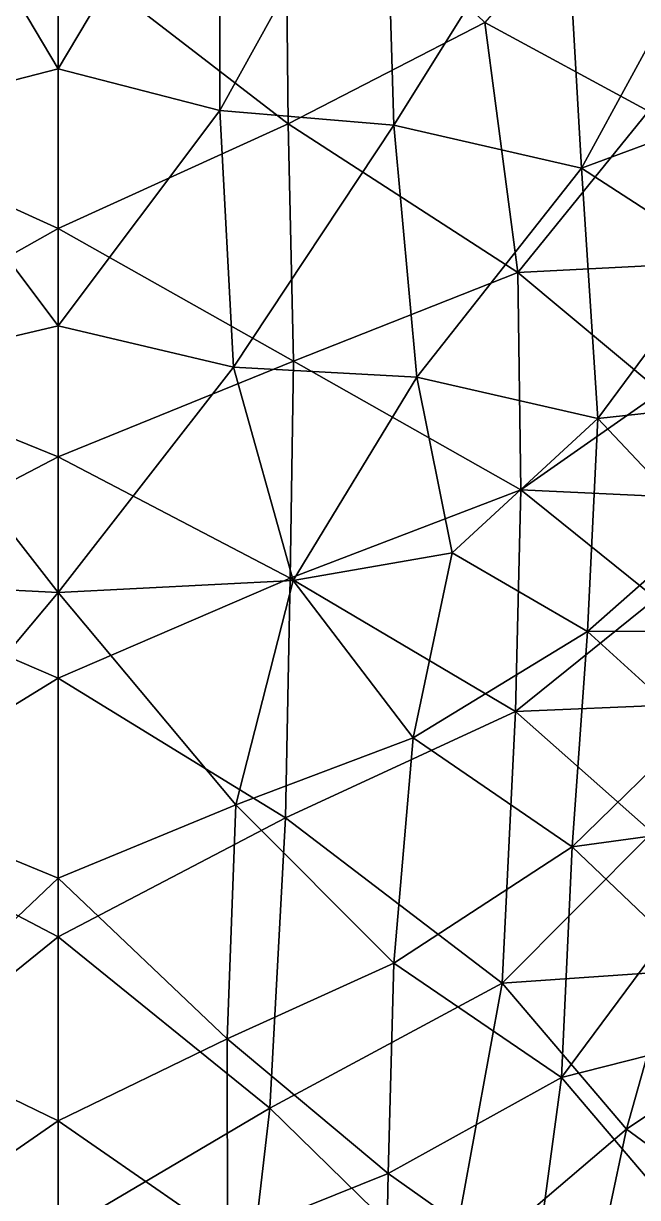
# Model space of a CAD drawing. Extents: x -4.7 to 4.7, y -9.2 to 22.6.
# Drawn here: x -0.094 to 1.579, y -1.198 to 2.002 of the extents above; entities that cross this region are included whole.
import ezdxf

# ---------------------------------------------------------------- set-up
doc = ezdxf.new("R2010")
doc.units = 0
doc.layers.add('BL_WHALE$LWO', color=1, linetype='CONTINUOUS')

msp = doc.modelspace()

# ---------------------------------------------------------------- linework, layer by layer
at = {"layer": 'BL_WHALE$LWO'}
for points in [[(0, 1.87836, -2.99952), (-0.439606, 2.61788, -2.89045), (0, 2.79785, -3.01364)], [(0.439606, 2.61788, -2.89045), (0, 1.87836, -2.99952), (0, 2.79785, -3.01364)], [(0, 1.87836, -2.99952), (-0.440623, 1.76549, -2.88898), (-0.439606, 2.61788, -2.89045)], [(0.440623, 1.76549, -2.88898), (0, 1.87836, -2.99952), (0.439606, 2.61788, -2.89045)], [(0.889738, 2.57602, -2.66434), (0.440623, 1.76549, -2.88898), (0.439606, 2.61788, -2.89045)], [(0.889738, 2.57602, -2.66434), (0.915491, 1.72539, -2.67911), (0.440623, 1.76549, -2.88898)], [(1.37707, 2.4656, -2.31684), (0.915491, 1.72539, -2.67911), (0.889738, 2.57602, -2.66434)], [(1.62944, 2.54038, 1.52435), (1.16287, 2.00468, 1.85983), (1.60867, 1.76325, 1.60717)], [(-0.627441, 1.72885, 2.00214), (0, 2.21276, 2.05761), (-0.619407, 2.5248, 2.00841)], [(0, 2.21276, 2.05761), (0.627441, 1.72885, 2.00214), (0.619407, 2.5248, 2.00841)], [(0.627441, 1.72885, 2.00214), (1.16287, 2.00468, 1.85983), (0.619407, 2.5248, 2.00841)], [(1.4266, 1.60754, -2.35856), (0.915491, 1.72539, -2.67911), (1.37707, 2.4656, -2.31684)], [(1.71207, 2.13218, -2.03964), (1.4266, 1.60754, -2.35856), (1.37707, 2.4656, -2.31684)], [(0, 1.44385, 2.04079), (0, 2.21276, 2.05761), (-0.627441, 1.72885, 2.00214)], [(0, 2.21276, 2.05761), (0, 1.44385, 2.04079), (0.627441, 1.72885, 2.00214)], [(1.71207, 2.13218, -2.03964), (1.77766, 1.73768, -2.03551), (1.4266, 1.60754, -2.35856)], [(1.2526, 1.32379, 1.82002), (1.16287, 2.00468, 1.85983), (0.627441, 1.72885, 2.00214)], [(1.60867, 1.76325, 1.60717), (1.16287, 2.00468, 1.85983), (1.2526, 1.32379, 1.82002)], [(0, 1.87836, -2.99952), (0, 1.17818, -2.98221), (-0.440623, 1.76549, -2.88898)], [(0, 1.17818, -2.98221), (0, 1.87836, -2.99952), (0.440623, 1.76549, -2.88898)], [(-0.440623, 1.76549, -2.88898), (0, 1.17818, -2.98221), (-0.47793, 1.06561, -2.87195)], [(0, 1.17818, -2.98221), (0.440623, 1.76549, -2.88898), (0.47793, 1.06561, -2.87195)], [(0.440623, 1.76549, -2.88898), (0.915491, 1.72539, -2.67911), (0.47793, 1.06561, -2.87195)], [(1.60867, 1.76325, 1.60717), (1.2526, 1.32379, 1.82002), (1.6952, 1.34655, 1.55688)], [(0, 1.44385, 2.04079), (-0.627441, 1.72885, 2.00214), (-0.641518, 1.08135, 1.97786)], [(0.627441, 1.72885, 2.00214), (0, 1.44385, 2.04079), (0.641518, 1.08135, 1.97786)], [(0.627441, 1.72885, 2.00214), (0.641518, 1.08135, 1.97786), (1.2526, 1.32379, 1.82002)], [(1.79777, 1.36676, -2.03812), (1.4266, 1.60754, -2.35856), (1.77766, 1.73768, -2.03551)], [(0.47793, 1.06561, -2.87195), (0.915491, 1.72539, -2.67911), (0.978139, 1.0378, -2.6642)], [(0.978139, 1.0378, -2.6642), (0.915491, 1.72539, -2.67911), (1.4266, 1.60754, -2.35856)], [(0.978139, 1.0378, -2.6642), (1.4266, 1.60754, -2.35856), (1.47109, 0.925927, -2.35009)], [(1.4266, 1.60754, -2.35856), (1.79777, 1.36676, -2.03812), (1.47109, 0.925927, -2.35009)], [(0, 1.44385, 2.04079), (-0.641518, 1.08135, 1.97786), (0, 0.820989, 2.02003)], [(0.641518, 1.08135, 1.97786), (0, 1.44385, 2.04079), (0, 0.820989, 2.02003)], [(1.6952, 1.34655, 1.55688), (1.2526, 1.32379, 1.82002), (1.64282, 0.998088, 1.60026)], [(1.79777, 1.36676, -2.03812), (1.88183, 0.969756, -1.94602), (1.47109, 0.925927, -2.35009)], [(0.641518, 1.08135, 1.97786), (1.26105, 0.731268, 1.79985), (1.2526, 1.32379, 1.82002)], [(1.2526, 1.32379, 1.82002), (1.26105, 0.731268, 1.79985), (1.64282, 0.998088, 1.60026)], [(0, 0.450897, -2.92262), (-0.47793, 1.06561, -2.87195), (0, 1.17818, -2.98221)], [(0.47793, 1.06561, -2.87195), (0, 0.450897, -2.92262), (0, 1.17818, -2.98221)], [(-0.632374, 0.490208, 1.95948), (0, 0.820989, 2.02003), (-0.641518, 1.08135, 1.97786)], [(0, 0.450897, -2.92262), (-0.640969, 0.484173, -2.78818), (-0.47793, 1.06561, -2.87195)], [(0, 0.820989, 2.02003), (0.632374, 0.490208, 1.95948), (0.641518, 1.08135, 1.97786)], [(0.640969, 0.484173, -2.78818), (0, 0.450897, -2.92262), (0.47793, 1.06561, -2.87195)], [(0.978139, 1.0378, -2.6642), (0.640969, 0.484173, -2.78818), (0.47793, 1.06561, -2.87195)], [(0.632374, 0.490208, 1.95948), (1.26105, 0.731268, 1.79985), (0.641518, 1.08135, 1.97786)], [(0.978139, 1.0378, -2.6642), (1.07392, 0.558892, -2.59669), (0.640969, 0.484173, -2.78818)], [(1.47109, 0.925927, -2.35009), (1.07392, 0.558892, -2.59669), (0.978139, 1.0378, -2.6642)], [(1.64282, 0.998088, 1.60026), (1.26105, 0.731268, 1.79985), (1.687, 0.710659, 1.56875)], [(1.75689, 0.621801, -2.0504), (1.47109, 0.925927, -2.35009), (1.88183, 0.969756, -1.94602)], [(1.44264, 0.344854, -2.30385), (1.07392, 0.558892, -2.59669), (1.47109, 0.925927, -2.35009)], [(1.75689, 0.621801, -2.0504), (1.44264, 0.344854, -2.30385), (1.47109, 0.925927, -2.35009)], [(0, 0.217202, 2.00233), (0, 0.820989, 2.02003), (-0.632374, 0.490208, 1.95948)], [(0, 0.820989, 2.02003), (0, 0.217202, 2.00233), (0.632374, 0.490208, 1.95948)], [(1.24704, 0.127037, 1.78752), (1.26105, 0.731268, 1.79985), (0.632374, 0.490208, 1.95948)], [(1.62882, 0.434529, 1.60284), (1.26105, 0.731268, 1.79985), (1.24704, 0.127037, 1.78752)], [(1.687, 0.710659, 1.56875), (1.26105, 0.731268, 1.79985), (1.62882, 0.434529, 1.60284)], [(1.75689, 0.621801, -2.0504), (1.78486, 0.345344, -1.96939), (1.44264, 0.344854, -2.30385)], [(0.640969, 0.484173, -2.78818), (1.07392, 0.558892, -2.59669), (0.967432, 0.055142, -2.58565)], [(0.967432, 0.055142, -2.58565), (1.07392, 0.558892, -2.59669), (1.44264, 0.344854, -2.30385)], [(0, 0.450897, -2.92262), (-0.484408, -0.127772, -2.77281), (-0.640969, 0.484173, -2.78818)], [(0, 0.217202, 2.00233), (-0.632374, 0.490208, 1.95948), (-0.619464, -0.162939, 1.94136)], [(0.632374, 0.490208, 1.95948), (0, 0.217202, 2.00233), (0.619464, -0.162939, 1.94136)], [(0.484408, -0.127772, -2.77281), (0, 0.450897, -2.92262), (0.640969, 0.484173, -2.78818)], [(0.967432, 0.055142, -2.58565), (0.484408, -0.127772, -2.77281), (0.640969, 0.484173, -2.78818)], [(0.632374, 0.490208, 1.95948), (0.619464, -0.162939, 1.94136), (1.24704, 0.127037, 1.78752)], [(0, 0.450897, -2.92262), (0, -0.328195, -2.86854), (-0.484408, -0.127772, -2.77281)], [(0, -0.328195, -2.86854), (0, 0.450897, -2.92262), (0.484408, -0.127772, -2.77281)], [(1.62882, 0.434529, 1.60284), (1.24704, 0.127037, 1.78752), (1.67668, 0.144901, 1.56737)], [(0.967432, 0.055142, -2.58565), (1.44264, 0.344854, -2.30385), (1.40091, -0.242176, -2.23479)], [(1.44264, 0.344854, -2.30385), (1.73274, 0.081139, -1.97111), (1.40091, -0.242176, -2.23479)], [(1.73274, 0.081139, -1.97111), (1.44264, 0.344854, -2.30385), (1.78486, 0.345344, -1.96939)], [(0, 0.217202, 2.00233), (-0.619464, -0.162939, 1.94136), (0, -0.487332, 1.98203)], [(0.619464, -0.162939, 1.94136), (0, 0.217202, 2.00233), (0, -0.487332, 1.98203)], [(1.67668, 0.144901, 1.56737), (1.24704, 0.127037, 1.78752), (1.61887, -0.203586, 1.58839)], [(0.619464, -0.162939, 1.94136), (1.21052, -0.613853, 1.76562), (1.24704, 0.127037, 1.78752)], [(1.24704, 0.127037, 1.78752), (1.21052, -0.613853, 1.76562), (1.61887, -0.203586, 1.58839)], [(1.73274, 0.081139, -1.97111), (1.75277, -0.194399, -1.89913), (1.40091, -0.242176, -2.23479)], [(0.967432, 0.055142, -2.58565), (0.915085, -0.559902, -2.51182), (0.484408, -0.127772, -2.77281)], [(1.40091, -0.242176, -2.23479), (0.915085, -0.559902, -2.51182), (0.967432, 0.055142, -2.58565)], [(0, -0.328195, -2.86854), (-0.460598, -0.765933, -2.69955), (-0.484408, -0.127772, -2.77281)], [(0.460598, -0.765933, -2.69955), (0, -0.328195, -2.86854), (0.484408, -0.127772, -2.77281)], [(0.484408, -0.127772, -2.77281), (0.915085, -0.559902, -2.51182), (0.460598, -0.765933, -2.69955)], [(-0.577087, -0.954874, 1.92092), (0, -0.487332, 1.98203), (-0.619464, -0.162939, 1.94136)], [(0, -0.487332, 1.98203), (0.577087, -0.954874, 1.92092), (0.619464, -0.162939, 1.94136)], [(0.577087, -0.954874, 1.92092), (1.21052, -0.613853, 1.76562), (0.619464, -0.162939, 1.94136)], [(1.61887, -0.203586, 1.58839), (1.21052, -0.613853, 1.76562), (1.66964, -0.582612, 1.51614)], [(1.65735, -0.486432, -1.95333), (1.40091, -0.242176, -2.23479), (1.75277, -0.194399, -1.89913)], [(1.37197, -0.870762, -2.14011), (0.915085, -0.559902, -2.51182), (1.40091, -0.242176, -2.23479)], [(1.65735, -0.486432, -1.95333), (1.37197, -0.870762, -2.14011), (1.40091, -0.242176, -2.23479)], [(0, -0.989069, -2.80161), (-0.460598, -0.765933, -2.69955), (0, -0.328195, -2.86854)], [(0.460598, -0.765933, -2.69955), (0, -0.989069, -2.80161), (0, -0.328195, -2.86854)], [(0, -1.29552, 1.95721), (0, -0.487332, 1.98203), (-0.577087, -0.954874, 1.92092)], [(0, -0.487332, 1.98203), (0, -1.29552, 1.95721), (0.577087, -0.954874, 1.92092)], [(1.65735, -0.486432, -1.95333), (1.7869, -0.765365, -1.73448), (1.37197, -0.870762, -2.14011)], [(0.460598, -0.765933, -2.69955), (0.915085, -0.559902, -2.51182), (0.899402, -1.13298, -2.42349)], [(0.899402, -1.13298, -2.42349), (0.915085, -0.559902, -2.51182), (1.37197, -0.870762, -2.14011)], [(1.66964, -0.582612, 1.51614), (1.21052, -0.613853, 1.76562), (1.54957, -1.01202, 1.55293)], [(1.66964, -0.582612, 1.51614), (1.54957, -1.01202, 1.55293), (1.96435, -0.7332, 1.1829)], [(1.06154, -1.4287, 1.77877), (1.21052, -0.613853, 1.76562), (0.577087, -0.954874, 1.92092)], [(1.54957, -1.01202, 1.55293), (1.21052, -0.613853, 1.76562), (1.06154, -1.4287, 1.77877)], [(1.96435, -0.7332, 1.1829), (1.54957, -1.01202, 1.55293), (1.82495, -1.21453, 1.29808)], [(0, -0.989069, -2.80161), (-0.461686, -1.30954, -2.62045), (-0.460598, -0.765933, -2.69955)], [(0.461686, -1.30954, -2.62045), (0, -0.989069, -2.80161), (0.460598, -0.765933, -2.69955)], [(0.460598, -0.765933, -2.69955), (0.899402, -1.13298, -2.42349), (0.461686, -1.30954, -2.62045)], [(1.6723, -1.22432, -1.77903), (1.37197, -0.870762, -2.14011), (1.7869, -0.765365, -1.73448)], [(1.37197, -0.870762, -2.14011), (1.29802, -1.41555, -2.09339), (0.899402, -1.13298, -2.42349)], [(1.37197, -0.870762, -2.14011), (1.6723, -1.22432, -1.77903), (1.29802, -1.41555, -2.09339)], [(0, -1.29552, 1.95721), (-0.577087, -0.954874, 1.92092), (-0.490513, -1.69898, 1.91177)], [(0.577087, -0.954874, 1.92092), (0, -1.29552, 1.95721), (0.490513, -1.69898, 1.91177)], [(0.577087, -0.954874, 1.92092), (0.490513, -1.69898, 1.91177), (1.06154, -1.4287, 1.77877)], [(0, -0.989069, -2.80161), (0, -1.48871, -2.73993), (-0.461686, -1.30954, -2.62045)], [(0, -1.48871, -2.73993), (0, -0.989069, -2.80161), (0.461686, -1.30954, -2.62045)], [(1.54957, -1.01202, 1.55293), (1.06154, -1.4287, 1.77877), (1.45257, -1.46651, 1.58564)], [(1.82495, -1.21453, 1.29808), (1.54957, -1.01202, 1.55293), (1.45257, -1.46651, 1.58564)], [(0.899402, -1.13298, -2.42349), (0.890295, -1.59398, -2.33935), (0.461686, -1.30954, -2.62045)], [(1.29802, -1.41555, -2.09339), (0.890295, -1.59398, -2.33935), (0.899402, -1.13298, -2.42349)]]:
    msp.add_3dface(points, dxfattribs=at)

doc.saveas('drawing.dxf')
